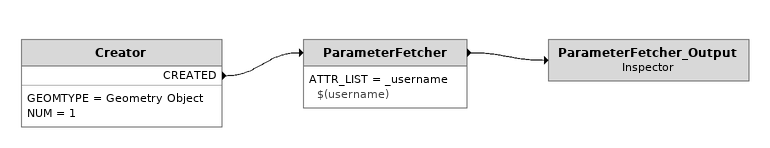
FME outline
Creator
    GEOMTYPE = Geometry Object
    NUM = 1
    CREATED -> ParameterFetcher
ParameterFetcher
    ATTR_LIST = _username $(username)
    -> ParameterFetcher_Output
ParameterFetcher_Output: Inspector
